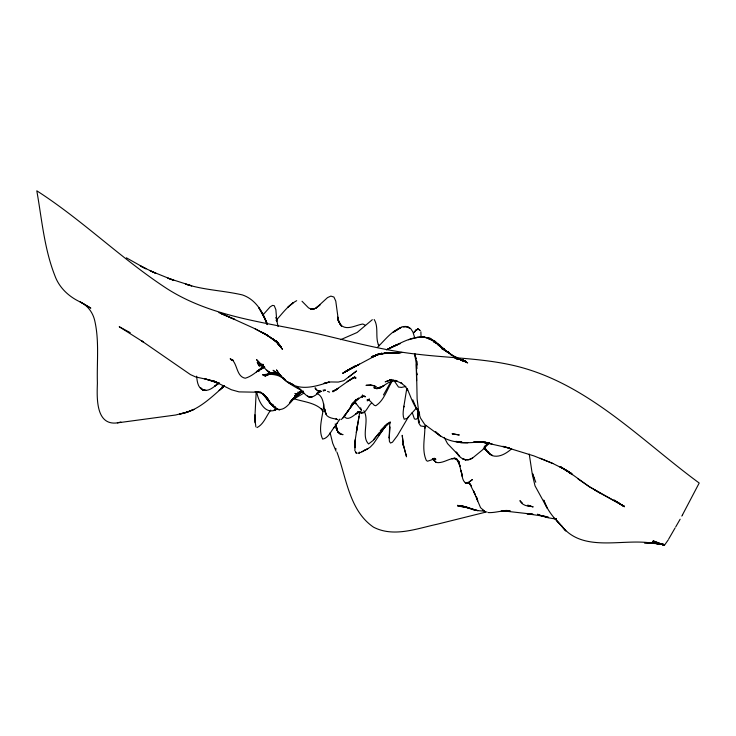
<?xml version="1.0" encoding="UTF-8"?>
<svg xmlns="http://www.w3.org/2000/svg" width="736" height="736" viewBox="0 0 736 736"><rect width="100%" height="100%" fill="white"/><g stroke="black" fill="none" stroke-linecap="round" stroke-linejoin="round"><path stroke-width="1.1" d="M421.066 336.978L420.872 331.798M418.241 410.624L418.076 416.834L419.115 422.584L417.919 415.95L418.398 410.357M255.88 426.852L254.831 418.784L256.183 392.095M389.178 437.718L389.436 441.49L390.512 443.044L392.463 442.216L397.385 435.694L408.756 416.328M425.04 428.159L425.16 425.969M418.434 411.341L418.076 416.834L417.919 415.95L418.591 422.786L420.606 425.914L423.568 426.438L426.199 425.739M424.874 427.46C424.838 438.306 421.7 450.276 426.346 460.488L427.561 461.214L435.344 458.638L432.262 459.025L435.638 458.878L433.872 458.335M390.08 426.972L389.16 437.911L389.832 422.105L390.531 422.602L387.927 423.504L390.43 422.17L381.533 429.916L385.655 425.564L373.594 439.732M362.121 397.348L362.416 395.25M323.693 403.724C323.518 415.021 317.474 428.536 322.653 439.107C328.376 438.214 330.942 431.075 334.411 427.101L333.96 427.745L339.885 419.115M362.149 397.247L362.471 395.057M359.104 416.328L356.334 432.418L359.738 412.16M357.613 424.295L355.074 441.039L354.816 447.681L355.368 439.493L354.853 450.846M406.806 388.35L403.742 407.183L403.852 406.18C403.42 410.486 402.261 415.196 404.202 419.244L407.082 418.398L416.19 408.342M359.38 452.116L358.57 453.339M682.833 514.197L699.2 483.028C640.697 440.119 586.96 382.49 513.691 365.507C482.522 358.285 450.349 358.073 418.701 354.375C385.673 350.952 353.538 342.231 321.319 334.586C269.284 322.488 213.523 318.246 167.311 288.871C121.642 259.155 82.717 220.294 36.8 190.808C41.851 219.162 44.206 248.529 54.832 275.558C59.202 287.831 69.138 296.967 80.813 302.238M682.658 514.519L682.327 515.145M682.079 515.614L681.83 516.083M393.236 379.666C387.32 387.918 384.716 400.062 375.746 405.757L374.339 405.343L369.822 400.78L367.043 399.887L369.159 399.924L367.264 400.853M668.638 539.129L675.068 527.979M668.187 539.966L664.488 545.192L653.099 540.868L664.35 545.183M680.138 519.211L675.694 526.939M383.456 394.984L391.828 380.107M270.719 410.127C266.349 415.822 263.736 424.304 256.974 427.607M413.816 332.7L416.539 329.627L418.223 329.185L416.429 329.746L413.816 332.7L416.539 329.627L418.186 329.102L419.4 329.94M387.127 423.936L378.534 435.399L385.388 426.319L373.511 443.67L370.263 447.083L366.657 449.475M336.821 423.706L337.438 422.814M371.275 403.337C367.936 405.619 365.001 416.291 359.472 412.436L362.094 412.316L359.472 412.436M350.474 406.511L351.799 404.736M385.765 425.132L382.968 428.784L387.982 423.347L380.264 430.661M262.605 315.275L270.149 306.884L272.532 305.403L274.234 305.661L275.88 309.718L276.791 321.282L276.138 317.501M350.75 406.465L356.426 399.28L351.799 404.202M379.178 432.842L373.042 440.524L368.598 443.964C360.76 436.31 369.932 420.247 363.786 410.688M294.989 397.054L299.129 392.628M369.196 399.078L367.945 400.559L369.251 399.105M276.037 320.491C282.412 313.444 288.153 305.265 296.7 300.684M295.752 396.621L299.543 392.316M293.6 398.572L298.954 392.96L289.423 403.052L299.432 392.444L293.36 398.746M300.095 391.902L294.612 395.913L299.672 392.398L298.549 393.512L294.786 393.604M292.919 399.289L299.202 392.72L290.131 402.114L299.35 392.582L293.324 398.783M290.757 401.847L296.912 395.416C291.364 400.062 285.632 412.096 276.736 409.004L279.772 409.842L276.966 409.354L274.868 407.974L267.564 399.786M377.651 347.134C384.974 340.041 391.534 331.025 401.378 327.345L392.95 332.46L400.678 327.557M298.761 392.969L294.934 396.943L299.672 392.398M295.044 397.008L300.362 391.589L295.136 396.888M351.854 404.303L353.418 402.712L356.104 403.291L353.418 402.712M292.919 399.151L298.972 393.024M294.851 397.173L299.681 392.306M320.326 390.825C317.188 394.008 312.331 399.179 307.51 396.152L309.102 396.98L312.276 396.787C306.728 399.142 302.45 389.629 296.599 386.888M319.939 391.175L318.522 392.573L320.022 391.12M489.449 443.054L482.089 450.248L472.696 457.921C467.176 462.254 459.448 458.574 456.706 452.64M290.821 401.23L292.44 399.657M294.869 397.311L300.527 391.837M294.409 397.55L300.573 391.782M341.127 419.575L343.454 417.524L353.326 403.558L343.077 417.698L354.163 402.583L358.671 398.066L354.568 401.976L361.164 396.87L363.225 396.069L362.544 396.308L365.498 396.768L363.888 395.618M224.544 385.848C211.232 397.274 197.92 411.166 179.731 414.055L187.56 412.004L193.973 409.382L185.711 412.592L187.56 412.004L175.619 415.012L117.346 422.878C95.533 425.831 96.913 397.477 97.4 383.06C96.747 362.342 99.424 341.081 94.732 320.648C92.994 312.956 88.099 306.047 81.061 302.376M223.946 386.317L219.126 390.393L224.241 386.115M489.376 442.529L484.27 446.78L489.146 442.704M418.26 417.873L416.015 419.272L414.405 418.913L412.197 412.482M219.034 382.757C214.535 386.179 208.978 392.288 202.722 389.776L200.634 387.881L203.384 390.218L206.117 390.466L202.722 389.776L203.384 390.218C197.809 388.084 197.101 381.331 196.632 376.16M511.64 448.84C506.442 453.293 499.532 457.783 492.393 455.704M218.96 382.775L214.719 386.142L218.978 383.52M292.974 399.013L301.714 392.049L294.961 397.394M319.856 391.285L316.618 393.438M300.279 392.15L297.841 393.53L300.352 391.819M363.17 450.975L362.296 451.628M223.505 386.115L221.84 387.338L223.588 386.06M303.186 391.589L300.472 392.73L303.02 390.936M261.216 367.08L262.964 365.884M348.505 370.052L344.65 372.094L352.802 367.65L342.636 373.29L354.835 365.902M368.258 448.482L367.42 448.73M363.621 451.058L365.626 449.65L363.492 450.69M349.968 369.03L344.236 372.416L352.158 367.66M332.957 391.846L338.284 388.286L332.488 391.313L336.085 389.896L335.285 390.246L352.673 377.973L355.102 377.034L347.134 381.708L354.191 377.356L356.04 377.918L355.368 377.596M372.315 319.682L357.144 332.479L340.685 339.664M293.02 399.501L303.904 393.079M291.576 400.347L293.471 399.234M346.003 371.422L343.703 372.71L347.778 370.383M344.926 372.048L347.226 370.714M300.472 392.73L301.364 392.214L297.629 392.224M263.644 367.724L256.432 371.846L263.175 366.804C257.379 370.806 252.2 376.289 245.235 378.23C236.596 376.602 237.618 364.89 232.052 359.628L232.668 360.327L230.156 358.791L233.468 360.53L230.764 359.527L232.548 360.033M348.386 377.264L356.592 370.972L343.786 380.659L338.348 382.067L330.685 381.956L324.006 383.346L329.268 381.975C316.324 386.336 300.5 391.368 288.291 382.15L293.774 384.91L290.959 383.842M263.47 367.798L257.545 371.11L258.492 370.778M343.169 372.996L345.46 371.735M365.13 450.294L367.08 449.043L365.829 449.696M355.267 366.473L349.324 369.527L359.536 364.164L346.757 370.999M377.623 354.54L373.299 356.84L375.185 355.838M387.771 349.177L395.609 345.294L387.771 349.177C401.295 343.142 417.873 331.596 432.474 340.198M374.918 355.976L376.814 354.973L353.556 367.374M386.428 349.876L398.47 344.172L395.011 345.616M377.964 354.31L376.004 355.332L379.426 353.574M392.012 347.015L395.168 345.46M379.307 353.62L374.412 356.04L377.807 354.393M359.122 453.1L360.3 452.41L359.315 452.861M399.216 328.311L400.918 327.483L399.464 328.182C402.537 326.14 406.98 325.551 409.924 328.155L406.649 326.554L403.282 326.756L407.192 326.664L406.649 326.554L410.78 328.734L412.887 331.945L414.782 337.99M323.371 391.055L325.303 390.126L323.058 390.089M361.882 451.72L362.655 451.361L360.76 452.456M472.613 457.967L468.832 459.641M377.688 354.43L371.33 357.126L382.021 353.16L372.444 356.288L381.846 353.666L377.448 354.678L380.862 353.906M380.448 386.851L376.593 388.617L373.796 387.679L377.448 388.626L376.593 388.617L380.015 387.881L384.036 385.535L379.684 388.028L376.409 388.36L380.015 387.881L387.854 382.987L392.923 380.696L394.763 381.625L398.48 387.053L401.497 387.43L405.83 386.418M393.53 346.288L400.402 343.565M379.298 353.777L375.461 355.451L377.044 354.77M269.532 374.164L264.84 376.17L270.038 373.952M391.782 379.436L385.195 381.818L391.037 380.052L389.528 380.024L391.037 380.052M324.502 390.466L325.303 390.126M261.243 365.157L259.146 366.031L262.246 364.992M277.168 409.05C265.402 416.171 258.134 400.991 256.662 391.552M297.841 393.53L301.364 392.214M120.888 421.995L117.346 422.878M270.057 373.695L263.884 375.581L270.692 373.75L263.562 375.406L270.222 373.943L263.23 375.222L269.772 374.09L262.605 374.799C269.413 373.851 276.948 373.98 282.845 377.964M357.402 412.583L360.309 411.718L355.626 414.037L357.429 412.786C354.32 414.892 347.18 422.041 344.2 416.033M321.641 391.258L319.958 391.727L320.694 391.598L318.568 391.23L320.694 391.598M408.48 339.747L417.422 337.364M486.864 511.86L437.534 524.142C416.926 528.531 393.705 537.676 373.492 527.151C349.186 510.499 346.444 477.646 336.941 452.125M260.82 364.808L258.594 365.286L261.933 364.808M379.38 354.274L385.176 353.133L378.93 354.264L381.322 353.887M468.758 459.669L465.502 459.862M379.886 354.108L387.522 352.93L382.306 353.657L401.957 352.48L385.839 352.848L400.605 352.673L391.948 352.618L399.298 352.719M303.094 391.368L300.113 391.837L303.232 391.626M257.204 371.174L259.274 370.87L257.122 371.128M461.776 441.996L455.869 441.37M391.534 379.859L389.924 380.034L397.155 381.082L394.735 380.3L401.93 383.382L400.991 383.005L404.984 386.032L407.753 390.089M461.582 441.996L459.669 442.189L462.116 442.465L458.988 441.922M480.01 441.775C464.821 443.79 446.945 443.385 435.519 431.756L440.634 436.2L424.746 424.516L420.385 417.882L418.83 412.887L417.128 399.068L416.401 364.458M479.918 441.756L473.377 442.17L485.769 442.18M644.442 542.809L651.305 543.012C621.902 538.476 582.351 553.03 561.356 525.541L565.8 530.95L556.444 520.251M278.079 374.247L274.804 374.366L269.183 372.232L266.754 370.199L270.526 373.051L274.602 373.557M361.523 413.338L361.431 413.338M263.221 364.366L258.088 364.44L263.166 364.918M501.188 510.904L506.524 510.858M462.466 506.34L458.353 506.313L462.778 506.543M485.834 442.17L479.467 442.06L486.045 442.676L479.182 441.876L485.677 442.75M487.95 512.55C495.282 513.13 502.403 509.919 509.763 511.124L503.507 510.913L533.002 514.243L526.93 513.756L546.112 516.58M644.552 542.809L662.575 544.051L651.664 543.03L661.535 544.051M662.437 543.665L660.229 543.554L662.446 543.665M545.974 516.543L542.901 516.378L537.62 514.308L542.901 516.378L548.55 517.38L542.736 515.991L548.136 517.776L556.471 519.156M483.46 511.06L477.37 510.609L472.126 509.202L477.894 510.6L472.549 509.533L462.41 505.954L473.202 509.192L457.516 505.374L468.602 507.674L457.847 506.083L462.88 506.515M505.844 510.398L507.84 510.628M436.209 462.466L433.78 460.092L436.209 462.466C442.916 463.708 448.638 458.418 455.253 458.206L451.812 458.684L454.747 458.675L457.35 459.595L454.535 458.307L456.927 459.853L458.951 462.42L456.872 459.071L460.101 466.523L458.712 461.224L462.226 476.247L461.058 470.332C462.291 474.481 461.73 481.822 466.79 483.432L468.703 483.092L465.879 482.669L468.952 483.239L467.277 482.393M661.554 544.033L651.82 542.883L663.762 544.419L664.268 545.146L652.758 541.475L664.111 545.036L652.602 541.742L664.047 544.953L652.455 541.99L663.927 544.769L651.93 542.754L663.716 544.29M280.214 374.698L278.024 374.366L273.084 370.282L279.45 374.891L273.709 372.95L278.079 373.612M507.472 510.471L510.407 510.996M485.033 442.649L509.689 448.169L502.789 446.338L533.913 455.897L552.892 463.505L565.671 469.881L559.783 466.596L571.716 473.607M274.519 373.354L269.183 372.232L270.526 373.051L267.886 371.57L256.542 359.628L262.246 365.709L257.168 362.425L263.166 365.507L257.6 363.501L263.092 364.762M556.444 518.862L553.5 518.236L556.269 519.036M454.83 358.322L462.815 360.051L455.823 358.469L463.698 360.373L456.817 358.607L464.572 360.723L457.792 358.745L465.41 361.118L458.749 358.901L466.219 361.597L459.687 359.104L467.664 362.922L461.444 359.757M357.319 453.183L356.058 452.861L355.442 451.518L356.215 453.155M293.195 398.452C302.919 401.856 314.29 402.252 322.074 409.676L321.246 408.885L322.966 411.59M341.062 434.139L340.593 433.992L343.05 434.654C337.52 434.544 336.002 428.232 335.23 423.853M527.776 505.108L533.177 506.929L527.454 505.522L530.076 506.147C525.982 506.23 521.723 504.565 519.91 500.655L522.431 503.185M279.45 374.891L278.024 374.366L281.667 376.216M327.557 391.396L329.544 392.15M540.169 458.234L552.892 463.505M357.512 411.534L359.748 412.464M218.859 312.607L234.683 319.406L220.745 313.334L226.808 315.992M228.62 316.784L253.488 328.054L268.3 335.8L260.995 331.752M317.372 393.659C324.788 397.311 322.837 407.624 326.112 414.11L324.64 408.949L325.34 412.059L325.211 411.544C325.57 417.974 332.994 418.352 336.913 419.226L335.938 418.931L337.944 419.796M130.272 332.681L119.214 326.729L143.078 341.863L141.413 340.731L190.458 374.606L195.61 376.942L210.156 380.098L217.065 382.407L204.636 378.727L217.709 383.014L212.603 380.65L218.049 383.254L213.044 380.641M600.806 493.488L624.422 506.451L589.242 486.643L566.849 470.534L572.341 474.646L560.133 466.587M455.078 357.043L457.12 357.972M459.163 358.91L462.226 360.309L459.568 358.984M419.952 330.335L419.41 330.087L420.072 330.528M433.936 458.51L435.822 459.411L434.268 458.28M365.13 325.119L362.83 324.015C355.341 325.128 345.8 331.632 339.719 323.794L341.55 326.195L337.631 318.844L339.038 322.368L337.668 317.124L338.606 321.89L335.763 301.07L333.905 297.031L330.86 296.102L327.52 297.611L315.974 308.182L319.967 304.98L315.229 308.393L310.739 309.322L314.263 309.157L311.42 309.313L308.522 307.86L302.027 301.254M353.961 402.831L356.702 404.303L361.404 410.338L360.631 407.772M489.872 454.195L492.531 455.501L489.882 454.37L487.812 451.61L489.983 454.314M457.801 358.101L456.035 357.208L462.916 361.082L450.736 354.55L457.406 358.414M292.321 384.394L289.607 383.033L290.895 383.815C284.528 381.174 279.855 375.719 276.478 369.877L281.787 377.402L284.436 379.031M255.162 328.753L269.753 336.83L276.644 341.716L264.187 333.27L277.923 343.05L272.67 338.762L279.174 344.411L274.105 339.71L280.388 345.828L275.503 340.731L281.511 347.429L276.819 341.918L282.495 349.379L276.819 341.918M467.36 482.439L469.2 483.386L471.518 486.036L469.531 483.304L475.217 494.721L473.552 491.105L480.562 507.693L485.272 511.778L482.678 510.057M213.937 381.11L231.398 389.749L239.034 391.883L260.756 392.279L266.349 397.127L260.756 392.279L255.088 391.524L261.896 393.254L266.653 398.286L262.559 393.493L271.17 404.423L275.742 407.827L271.041 404.294L267.067 399.151M267.186 397.799L269.072 401.635L267.232 397.928L271.133 403.963L270.627 403.374L273.544 405.398M594.973 490.167L600.916 493.543L589.389 486.754L578.036 478.952M618.59 503.13L624.386 506.708L614.091 499.91M79.58 301.53L90.822 308.117L81.549 302.671M263.111 366.234L264.822 367.273M126.353 257.802L145.949 268.796L140.309 265.935L155.876 273.341L150.135 270.802L173.714 280.324L167.872 278.18L191.728 285.835L185.739 284.17C204.139 290.122 223.643 290.573 242.356 294.915C255.613 299.35 263.12 312.073 267.352 324.604L262.908 314.456L258.906 307.795L266.57 322.046M264.629 367.098L260.93 364.762L262.246 365.709M616.888 501.768L618.783 503.084L616.943 501.777M275.043 407.054L271.041 404.294L275.209 408.02L270.618 403.466L272.808 404.892M275.972 407.689L271.17 404.423L263.902 394.524M279.8 374.606L277.04 372.701L281.787 377.402L280.655 376.133L284.335 378.718M446.642 351.808L443.78 348.57L444.516 349.407L438.058 344.899L451.6 354.918M457.534 358.469L441.692 348.514L448.509 352.231L447.654 351.734L451.573 354.991M379.463 345.736L378.341 344.402L378.589 345.202C375.047 337.088 378.93 327.005 374.164 319.507M296.645 386.924C311.392 396.134 284.326 381.864 284.712 379.141M485.889 449.926L483.414 448.123L488.097 451.84M270.057 402.932L272.936 405.067M284.059 378.801L285.255 379.702M354.117 377.274L355.672 378.46L354.559 377.209M433.338 341.035L429.778 338.238L423.329 336.95L416.19 337.576L424.46 336.941L423.329 336.95L430.698 338.735L429.778 338.238L435.482 341.624L438.343 344.687M487.72 452.079L490.148 454.038L487.71 452.318L484.417 447.074L487.775 452.346M317.391 390.172L319.111 391.626L316.535 390.117L315.054 387.826L316.002 389.243L315.514 388.691M444.516 349.407L439.153 344.844L433.329 341.568L439.99 345.432L442.824 348.662M340.391 433.55L339.029 432.372L339.406 432.768M438.26 344.825L434.544 341.237L428.508 338.68L435.482 341.624L434.544 341.237L439.99 345.432L439.153 344.844L442.768 348.735M433.78 460.092L435.924 462.226M557.207 521.106L561.016 525.366C553.785 518.061 547.05 509.956 543.683 500.094L547.244 508.153L535.035 485.88L532.367 474.683L529.239 454.075M419.428 412.316C413.264 405.757 410.918 396.778 407.192 388.792M276.055 341.062L277.987 343.445L276.092 340.832M267.37 399.574L271.391 404.579M456.182 451.922L459.715 456.366L447.525 443.615L444.231 437.405M412.822 399.86L416.824 409.308L416.3 408.075L418.204 410.504M275.963 340.943L278.962 345.442L275.972 340.704M416.3 408.075L419.704 414.34M433.55 458.767L434.406 460.414L433.44 458.537M267.306 324.07L265.42 320.372L267.352 324.18M390.19 422.676L390.071 422.501M336.058 451.205L332.709 443.265L330.105 432.759M335.653 425.408L337.254 429.29M335.68 425.546L337.336 429.704L335.984 425.445M433.228 458.62L433.973 460.589L433.375 458.592M535.79 482.236L532.487 473.469L534.014 478.078M335.791 448.325L336.076 449.273M414.745 354.126L416.134 359.242L414.828 353.666M278.07 326.563L276.175 317.437M414.506 353.584L416.079 362.379L416.64 380.613M403.208 444.13L403.595 446.375L402.215 435.307L403.42 445.418L403.162 443.79M416.944 368.561L416.622 361.174M254.831 418.784L255.033 422.758M416.604 360.925L416.769 365.222L416.604 360.815M254.895 415.923L254.868 419.584L254.941 414.892L254.895 415.923M292.082 303.6L287.868 307.308L293.14 302.708L292.082 303.6M472.3 479.67L468.041 482.816L472.3 479.67M418.112 329.13L416.282 329.976L418.186 329.102M277.168 408.986L273.728 410.412L277.168 408.977M370.585 384.716L365.985 385.351L373.428 385.526L376.16 386.685L370.585 384.716M467.967 442.63L460.524 442.612L467.967 442.63M662.529 543.932L651.535 543.113L662.529 543.932M466.79 483.432L465.327 482.926L466.79 483.432M465.456 459.871L462.594 458.758L465.373 459.853M661.508 544.005L651.664 543.03L661.517 543.996M460.055 442.189L456.559 441.646L460.055 442.189M452.87 433.881L452.07 433.752L459.292 434.994L452.87 433.881M491.804 443.771L478.915 441.628L491.804 443.771M566.058 470.129L559.958 466.596L571.798 473.763L566.058 470.129M624.413 506.534L618.645 503.093L624.404 506.607M340.096 433.918L337.704 431.673L340.096 433.918M338.091 432.06L336.269 428.306L338.091 432.06M406.52 456.688L403.319 444.811L406.52 456.688M477.664 500.774L476.284 496.414L477.664 500.774M416.916 374.799L416.594 372.683L416.907 374.836"/></g></svg>
